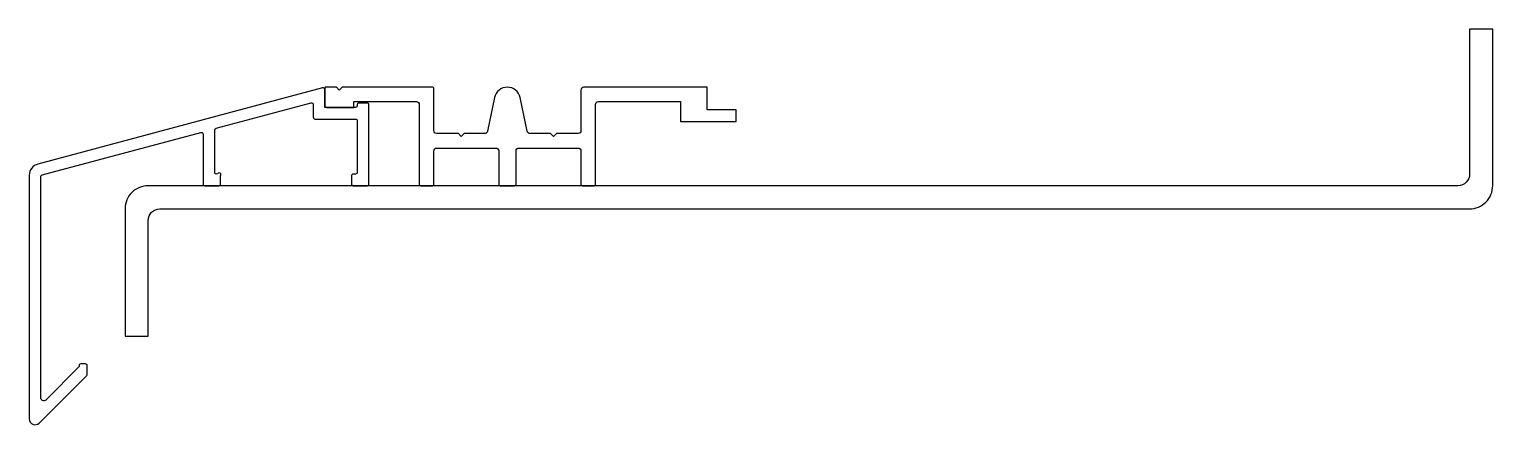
# Model space of a CAD drawing. Extents: x 6 to 258, y 10 to 78.
import ezdxf

# ---------------------------------------------------------------- set-up
doc = ezdxf.new("R2010")
doc.units = 0
doc.layers.get('0').update_dxf_attribs({"linetype": 'CONTINUOUS'})

msp = doc.modelspace()

# ---------------------------------------------------------------- linework, layer by layer
at = {"color": 32}
for points in [[(258.47, 51.33), (258.47, 78.33), (254.47, 78.33), (254.47, 53.33, -0.414214), (252.47, 51.33), (26.47, 51.33, 0.414214), (22.47, 47.33), (22.47, 25.33), (26.47, 25.33), (26.47, 45.33, -0.414214), (28.47, 47.33), (254.47, 47.33, 0.414214)], [(54.56, 65.62, -0.493145), (54.94, 65.33), (54.94, 63.13, 0.414214), (55.24, 62.83), (62.24, 62.83, -0.414214), (62.54, 62.53), (62.54, 53.63, -0.414214), (62.24, 53.33), (61.84, 53.33, 0.414214), (61.54, 53.03), (61.54, 51.63, 0.414214), (61.84, 51.33), (64.24, 51.33, 0.414214), (64.54, 51.63), (64.54, 65.28, 0.414214), (64.24, 65.58), (62.87, 65.58, 0.551525), (62.53, 65.2, -0.487928), (62.24, 64.83), (57.24, 64.83), (56.94, 64.83), (56.94, 67.94, 0.493145), (56.56, 68.23), (7.42, 55.06, 0.339454), (5.94, 53.13), (5.94, 11.07, 0.668195), (7.65, 10.36), (15.85, 18.56, 0.198901), (15.94, 18.78), (15.94, 20.27, 0.414214), (15.64, 20.57), (14.82, 20.57, 0.590576), (14.57, 20.11), (8.79, 14.33, -0.668195), (7.94, 14.69), (7.94, 52.9, -0.339454), (8.16, 53.19), (35.56, 60.53, -0.493145), (35.94, 60.24), (35.94, 51.63, 0.414214), (36.24, 51.33), (38.64, 51.33, 0.414214), (38.94, 51.63), (38.94, 53.03, 1.063913), (38.4, 53.38, -0.599022), (37.94, 53.63), (37.94, 60.94, -0.339454), (38.16, 61.23)], [(75.74, 68.08, 0.414214), (75.49, 68.33), (59.94, 68.33), (59.44, 67.83), (58.94, 68.33), (57.04, 68.33, 0.414214), (56.94, 68.23), (56.94, 65.13, 0.414214), (57.24, 64.83), (61.94, 64.83), (61.94, 65.83), (72.74, 65.83, -0.414214), (73.24, 65.33), (73.24, 51.58, 0.414214), (73.49, 51.33), (75.49, 51.33, 0.414214), (75.74, 51.58), (75.74, 57.33, -0.414214), (76.24, 57.83), (86.44, 57.83, -0.414214), (86.94, 57.33), (86.94, 51.58, 0.414214), (87.19, 51.33), (89.69, 51.33, 0.414214), (89.94, 51.58), (89.94, 57.33, -0.414214), (90.44, 57.83), (100.64, 57.83, -0.414214), (101.14, 57.33), (101.14, 51.58, 0.414214), (101.39, 51.33), (103.39, 51.33, 0.414214), (103.64, 51.58), (103.64, 65.33, -0.414214), (104.14, 65.83), (118.34, 65.83), (118.34, 62.43), (127.94, 62.43), (127.94, 64.43), (122.94, 64.43), (122.94, 68.33), (101.64, 68.33, 0.414214), (101.14, 67.83), (101.14, 60.83, -0.414214), (100.64, 60.33), (96.89, 60.33), (96.39, 59.83), (95.89, 60.33), (92.34, 60.33, -0.355093), (91.85, 60.73), (90.64, 66.54, 0.812654), (86.24, 66.54), (85.02, 60.73, -0.355093), (84.53, 60.33), (80.99, 60.33), (80.49, 59.83), (79.99, 60.33), (76.24, 60.33, -0.414214), (75.74, 60.83)]]:
    msp.add_lwpolyline(points, format="xyb", close=True, dxfattribs=at)

doc.saveas('drawing.dxf')
